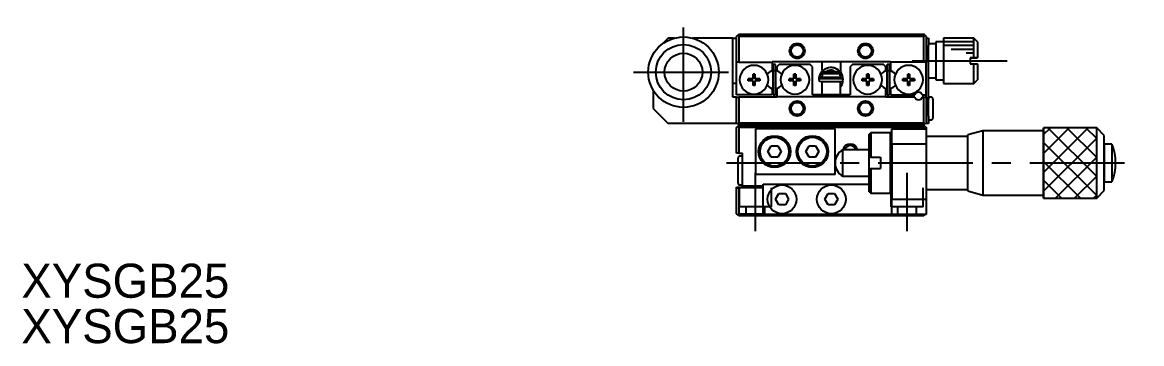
# Model space of a CAD drawing. Extents: x 128 to 393, y 4 to 157.
# Drawn here: x 128.1 to 275.7, y 3.9 to 46.3 of the extents above; entities that cross this region are included whole.
import ezdxf

# ---------------------------------------------------------------- set-up
doc = ezdxf.new("R2010")
doc.units = 0
doc.header["$LTSCALE"] = 10
doc.linetypes.add('CENTER', pattern=[2, 1.25, -0.25, 0.25, -0.25])
doc.linetypes.add('DASHED', pattern=[3.5, 2, -1.5])
doc.layers.get('0').update_dxf_attribs({"linetype": 'CONTINUOUS'})
doc.layers.add('CENTER', color=1, linetype='CENTER')
doc.styles.get("Standard").update_dxf_attribs({"font": 'FGP教科書体NT-M'})

msp = doc.modelspace()

# ---------------------------------------------------------------- linework, layer by layer
at = {"color": 7, "linetype": 'CONTINUOUS'}
for p, q in [((222.299043, 44.454739), (222.449043, 44.604739)), ((222.299043, 41.054739), (222.299043, 44.454739)), ((222.449043, 44.604739), (222.599043, 44.754739)), ((222.449043, 44.604739), (222.599043, 44.454739)), ((222.599043, 44.754739), (246.999043, 44.754739)), ((222.599043, 44.454739), (222.599043, 41.054739)), ((246.999043, 44.454739), (222.599043, 44.454739)), ((247.149043, 44.604739), (246.999043, 44.754739)), ((246.999043, 44.454739), (247.149043, 44.604739)), ((246.999043, 41.054739), (246.999043, 44.454739)), ((247.149043, 44.604739), (247.299043, 44.454739)), ((247.299043, 44.454739), (247.299043, 41.054739)), ((213.299043, 44.254739), (212.547791, 43.503487)), ((214.127505, 44.254739), (213.299043, 44.254739)), ((221.799043, 44.254739), (216.47058, 44.254739)), ((221.799043, 36.454739), (221.799043, 44.254739)), ((221.799043, 44.254739), (222.299043, 44.254739)), ((247.299043, 44.254739), (247.599043, 44.254739)), ((247.599043, 44.254739), (247.599043, 43.254739)), ((248.599043, 43.504739), (247.599043, 43.504739)), ((247.599043, 35.754739), (247.599043, 43.254739)), ((248.599043, 43.754739), (248.599043, 38.754739)), ((249.599043, 43.754739), (248.599043, 43.754739)), ((249.599043, 44.254739), (249.599043, 38.254739)), ((253.599043, 44.254739), (249.599043, 44.254739)), ((253.599043, 41.654739), (253.599043, 44.254739)), ((254.099043, 43.754739), (253.599043, 44.254739)), ((254.099043, 43.754739), (254.099043, 41.654739)), ((254.099043, 43.754739), (254.099043, 41.654739)), ((211.550294, 42.50599), (211.299043, 42.254739)), ((211.299043, 42.254739), (211.299043, 42.12592)), ((253.099043, 41.654739), (253.099043, 40.854739)), ((253.099043, 41.654739), (253.599043, 41.654739)), ((253.599043, 41.654739), (253.099043, 41.654739)), ((253.099043, 41.654739), (253.099043, 40.854739)), ((253.599043, 41.654739), (254.099043, 41.654739)), ((254.099043, 41.654739), (253.599043, 41.654739)), ((222.599043, 41.054739), (222.299043, 41.054739)), ((222.299043, 36.754739), (222.299043, 41.054739)), ((222.599043, 41.054739), (226.999043, 41.054739)), ((226.999043, 39.956205), (226.703793, 39.785742)), ((226.999043, 41.154739), (233.999043, 41.154739)), ((226.999043, 41.054739), (226.999043, 41.154739)), ((226.999043, 41.054739), (226.999043, 39.956205)), ((227.149043, 36.754739), (227.149043, 40.754739)), ((227.449043, 40.754739), (227.149043, 40.754739)), ((227.449043, 36.754739), (227.449043, 40.754739)), ((227.449043, 39.935751), (227.449043, 40.754739)), ((227.449045, 40.004739), (227.449045, 37.504739)), ((227.899043, 40.754739), (227.599043, 40.454739)), ((227.599043, 40.454739), (227.599043, 39.956205)), ((227.599043, 39.956205), (227.894293, 39.785742)), ((231.999043, 40.754739), (227.899043, 40.754739)), ((232.299043, 40.454739), (231.999043, 40.754739)), ((232.299043, 36.754739), (232.299043, 40.454739)), ((233.549043, 41.154739), (233.549043, 40.034948)), ((233.999043, 41.154739), (235.599043, 41.154739)), ((235.098311, 39.95128), (235.237096, 39.902278)), ((235.237096, 39.902278), (235.371015, 39.836378)), ((235.599043, 41.154739), (242.599043, 41.154739)), ((236.049043, 39.915985), (236.049043, 41.154739)), ((236.091103, 39.854822), (236.094154, 39.8588)), ((236.094154, 39.8588), (236.095143, 39.862127)), ((237.599043, 40.754739), (237.299043, 40.454739)), ((237.299043, 40.454739), (237.299043, 36.754739)), ((241.699043, 40.754739), (237.599043, 40.754739)), ((241.999043, 40.454739), (241.699043, 40.754739)), ((241.703793, 39.785742), (241.999043, 39.956205)), ((241.999043, 39.956205), (241.999043, 40.454739)), ((242.149043, 36.754739), (242.149043, 40.754739)), ((242.449043, 40.754739), (242.149043, 40.754739)), ((242.449043, 36.754739), (242.449043, 40.754739)), ((242.449043, 39.935751), (242.449043, 40.754739)), ((242.449045, 40.004739), (242.449045, 37.504739)), ((242.599043, 41.154739), (242.599043, 41.054739)), ((246.999043, 41.054739), (242.599043, 41.054739)), ((242.599043, 41.054739), (242.599043, 39.956205)), ((242.599043, 39.956205), (242.894293, 39.785742)), ((247.299043, 41.054739), (246.999043, 41.054739)), ((247.299043, 36.754739), (247.299043, 41.054739)), ((253.099043, 40.854739), (253.599043, 40.854739)), ((253.599043, 38.254739), (253.599043, 40.854739)), ((253.599043, 40.854739), (254.099043, 40.854739)), ((254.099043, 40.854739), (254.099043, 38.754739)), ((254.099043, 40.854739), (254.099043, 38.754739)), ((223.849043, 38.879739), (224.474043, 38.879739)), ((223.849043, 38.629739), (223.849043, 38.879739)), ((224.474043, 38.879739), (223.849043, 38.879739)), ((223.849043, 38.879739), (223.849043, 38.629739)), ((224.474043, 38.629739), (223.849043, 38.629739)), ((224.474043, 39.504739), (224.724043, 39.504739)), ((224.474043, 38.879739), (224.474043, 39.504739)), ((224.474043, 39.504739), (224.474043, 38.879739)), ((224.724043, 39.504739), (224.474043, 39.504739)), ((224.474043, 38.004739), (224.474043, 38.629739)), ((224.474043, 38.629739), (224.474043, 38.004739)), ((224.724043, 39.504739), (224.724043, 38.879739)), ((224.724043, 38.879739), (225.349043, 38.879739)), ((225.349043, 38.879739), (224.724043, 38.879739)), ((224.724043, 38.629739), (224.724043, 38.004739)), ((225.349043, 38.629739), (224.724043, 38.629739)), ((225.349043, 38.879739), (225.349043, 38.629739)), ((229.249043, 38.879739), (229.874043, 38.879739)), ((229.249043, 38.629739), (229.249043, 38.879739)), ((229.874043, 38.879739), (229.249043, 38.879739)), ((229.249043, 38.879739), (229.249043, 38.629739)), ((229.874043, 38.629739), (229.249043, 38.629739)), ((229.874043, 39.504739), (230.124043, 39.504739)), ((229.874043, 38.879739), (229.874043, 39.504739)), ((229.874043, 39.504739), (229.874043, 38.879739)), ((230.124043, 39.504739), (229.874043, 39.504739)), ((229.874043, 38.004739), (229.874043, 38.629739)), ((229.874043, 38.629739), (229.874043, 38.004739)), ((230.124043, 39.504739), (230.124043, 38.879739)), ((230.124043, 38.879739), (230.749043, 38.879739)), ((230.749043, 38.879739), (230.124043, 38.879739)), ((230.124043, 38.629739), (230.124043, 38.004739)), ((230.749043, 38.629739), (230.124043, 38.629739)), ((230.749043, 38.879739), (230.749043, 38.629739)), ((233.197607, 38.84226), (233.152251, 38.751441)), ((233.152251, 38.751441), (233.165419, 38.649251)), ((233.165419, 38.649251), (233.233569, 38.572043)), ((233.286867, 38.893565), (233.197607, 38.84226)), ((233.233569, 38.572043), (233.340673, 38.542269)), ((233.390136, 38.90448), (233.286867, 38.893565)), ((233.296058, 39.291874), (233.294574, 39.258429)), ((233.294574, 39.258429), (233.294756, 39.224951)), ((233.294756, 39.224951), (233.296606, 39.191524)), ((233.299207, 39.325205), (233.296058, 39.291874)), ((233.296606, 39.191524), (233.300118, 39.158228)), ((233.304012, 39.358338), (233.299207, 39.325205)), ((233.300118, 39.158228), (233.305283, 39.125148)), ((233.310461, 39.391193), (233.304012, 39.358338)), ((233.305283, 39.125148), (233.31209, 39.092363)), ((233.318538, 39.423687), (233.310461, 39.391193)), ((233.31209, 39.092363), (233.320521, 39.059955)), ((233.328225, 39.455742), (233.318538, 39.423687)), ((233.320521, 39.059955), (233.330556, 39.028005)), ((233.339496, 39.487277), (233.328225, 39.455742)), ((233.330556, 39.028005), (233.34217, 38.99659)), ((233.352325, 39.518216), (233.339496, 39.487277)), ((233.34217, 38.99659), (233.355334, 38.965788)), ((233.366681, 39.548481), (233.352325, 39.518216)), ((233.355334, 38.965788), (233.370017, 38.935675)), ((236.139553, 38.892019), (233.359899, 38.892019)), ((233.382526, 39.577996), (233.366681, 39.548481)), ((233.370017, 38.935675), (233.386182, 38.906326)), ((233.398877, 39.605201), (233.382526, 39.577996)), ((233.386182, 38.906326), (233.387371, 38.904297)), ((233.517776, 38.909357), (233.390136, 38.90448)), ((233.399914, 39.605705), (233.398877, 39.605201)), ((233.400953, 39.605701), (233.399914, 39.605705)), ((233.402317, 39.605488), (233.400953, 39.605701)), ((233.404002, 39.605066), (233.402317, 39.605488)), ((233.406004, 39.604436), (233.404002, 39.605066)), ((233.404603, 39.613265), (233.562813, 39.527551)), ((233.408318, 39.603599), (233.406004, 39.604436)), ((233.410941, 39.602557), (233.408318, 39.603599)), ((233.413866, 39.601313), (233.410941, 39.602557)), ((233.417086, 39.59987), (233.413866, 39.601313)), ((233.422422, 39.597353), (233.417086, 39.59987)), ((233.428372, 39.594411), (233.422422, 39.597353)), ((233.434908, 39.59106), (233.428372, 39.594411)), ((233.441997, 39.587316), (233.434908, 39.59106)), ((233.449603, 39.583196), (233.441997, 39.587316)), ((233.45769, 39.578722), (233.449603, 39.583196)), ((233.466217, 39.573916), (233.45769, 39.578722)), ((233.475143, 39.568802), (233.466217, 39.573916)), ((233.484422, 39.563404), (233.475143, 39.568802)), ((233.494009, 39.557749), (233.484422, 39.563404)), ((233.503857, 39.551866), (233.494009, 39.557749)), ((233.513917, 39.545784), (233.503857, 39.551866)), ((233.524139, 39.539532), (233.513917, 39.545784)), ((233.517776, 38.909357), (233.528918, 38.909207)), ((233.53553, 38.461446), (233.519999, 38.534117)), ((233.534472, 39.533142), (233.524139, 39.539532)), ((233.528918, 38.909207), (233.540028, 38.908102)), ((233.579043, 39.254739), (233.529043, 39.254739)), ((233.529043, 39.254739), (233.529043, 39.054739)), ((236.029043, 39.054739), (233.529043, 39.054739)), ((233.529043, 39.054739), (233.70386, 38.879921)), ((233.6062, 38.531896), (233.529043, 38.454739)), ((236.029043, 38.454739), (233.529043, 38.454739)), ((233.529043, 38.454739), (233.529043, 36.754739)), ((233.544866, 39.526645), (233.534472, 39.533142)), ((233.540028, 38.908102), (233.551044, 38.906046)), ((233.555269, 39.520073), (233.544866, 39.526645)), ((233.551044, 38.906046), (233.561907, 38.903051)), ((233.579043, 39.504792), (233.555269, 39.520073)), ((233.561907, 38.903051), (233.572556, 38.899135)), ((233.562813, 39.527551), (233.580732, 39.516069)), ((233.572556, 38.899135), (233.582934, 38.894317)), ((233.789093, 39.754739), (233.579043, 39.554739)), ((233.579043, 39.554739), (233.579043, 39.254739)), ((235.979043, 39.554739), (233.579043, 39.554739)), ((233.582934, 38.894317), (233.592984, 38.888625)), ((233.592984, 38.888625), (233.602651, 38.882089)), ((233.599043, 38.532067), (233.599043, 38.524739)), ((235.768992, 39.754739), (233.789093, 39.754739)), ((235.371015, 39.836378), (235.463362, 39.77826)), ((235.463362, 39.77826), (235.495888, 39.75491)), ((235.979043, 39.554739), (235.768992, 39.754739)), ((235.855445, 38.881141), (236.029043, 39.054739)), ((235.912097, 38.911219), (235.88647, 38.911824)), ((236.028219, 38.907872), (235.912097, 38.911219)), ((235.926008, 38.951415), (235.976992, 38.992084)), ((236.029043, 38.454739), (235.950444, 38.533338)), ((235.975248, 39.00079), (235.990315, 38.909159)), ((235.980701, 38.534141), (235.975748, 38.508234)), ((235.979043, 39.254739), (235.979043, 39.554739)), ((236.029043, 39.254739), (235.979043, 39.254739)), ((236.14358, 38.902442), (236.028219, 38.907872)), ((236.029043, 39.054739), (236.029043, 39.254739)), ((236.029043, 36.754739), (236.029043, 38.454739)), ((236.087464, 39.845552), (236.100708, 39.853871)), ((236.159026, 39.739349), (236.100431, 39.854816)), ((236.247508, 38.881398), (236.14358, 38.902442)), ((236.227113, 38.554129), (236.31367, 38.615221)), ((236.324781, 38.811958), (236.247508, 38.881398)), ((236.336027, 38.955391), (236.299041, 39.146742)), ((236.31367, 38.615221), (236.349521, 38.713302)), ((236.349521, 38.713302), (236.324781, 38.811958)), ((238.849043, 38.879739), (239.474043, 38.879739)), ((238.849043, 38.629739), (238.849043, 38.879739)), ((239.474043, 38.879739), (238.849043, 38.879739)), ((238.849043, 38.879739), (238.849043, 38.629739)), ((239.474043, 38.629739), (238.849043, 38.629739)), ((239.474043, 39.504739), (239.724043, 39.504739)), ((239.474043, 38.879739), (239.474043, 39.504739)), ((239.474043, 39.504739), (239.474043, 38.879739)), ((239.724043, 39.504739), (239.474043, 39.504739)), ((239.474043, 38.004739), (239.474043, 38.629739)), ((239.474043, 38.629739), (239.474043, 38.004739)), ((239.724043, 39.504739), (239.724043, 38.879739)), ((239.724043, 38.879739), (240.349043, 38.879739)), ((240.349043, 38.879739), (239.724043, 38.879739)), ((239.724043, 38.629739), (239.724043, 38.004739)), ((240.349043, 38.629739), (239.724043, 38.629739)), ((240.349043, 38.879739), (240.349043, 38.629739)), ((244.249043, 38.879739), (244.874043, 38.879739)), ((244.249043, 38.629739), (244.249043, 38.879739)), ((244.874043, 38.879739), (244.249043, 38.879739)), ((244.249043, 38.879739), (244.249043, 38.629739)), ((244.874043, 38.629739), (244.249043, 38.629739)), ((244.874043, 39.504739), (245.124043, 39.504739)), ((244.874043, 38.879739), (244.874043, 39.504739)), ((244.874043, 39.504739), (244.874043, 38.879739)), ((245.124043, 39.504739), (244.874043, 39.504739)), ((244.874043, 38.004739), (244.874043, 38.629739)), ((244.874043, 38.629739), (244.874043, 38.004739)), ((245.124043, 39.504739), (245.124043, 38.879739)), ((245.124043, 38.879739), (245.749043, 38.879739)), ((245.749043, 38.879739), (245.124043, 38.879739)), ((245.124043, 38.629739), (245.124043, 38.004739)), ((245.749043, 38.629739), (245.124043, 38.629739)), ((245.749043, 38.879739), (245.749043, 38.629739)), ((247.599043, 39.004739), (248.599043, 39.004739)), ((248.599043, 38.754739), (249.599043, 38.754739)), ((253.599043, 38.254739), (254.099043, 38.754739)), ((211.299043, 37.383558), (211.299043, 34.954739)), ((222.299043, 38.254739), (221.799043, 38.254739)), ((224.724043, 38.004739), (224.474043, 38.004739)), ((226.703793, 37.723736), (226.999043, 37.553273)), ((226.999043, 37.553273), (226.999043, 36.754739)), ((227.449043, 36.754739), (227.449043, 37.573726)), ((227.449045, 37.573727), (227.449045, 37.504739)), ((227.449045, 37.573727), (227.449045, 37.504739)), ((227.449045, 37.573727), (227.449045, 37.504739)), ((227.449045, 37.573727), (227.449045, 37.504739)), ((227.449045, 37.573727), (227.449045, 37.504739)), ((227.449045, 37.573727), (227.449045, 37.504739)), ((227.449045, 37.573727), (227.449045, 37.504739)), ((227.449045, 37.573727), (227.449045, 37.504739)), ((227.449045, 37.573727), (227.449045, 37.504739)), ((227.449045, 37.573727), (227.449045, 37.504739)), ((227.449045, 37.573727), (227.449045, 37.504739)), ((227.449045, 37.573727), (227.449045, 37.504739)), ((227.449045, 37.573727), (227.449045, 37.504739)), ((227.894293, 37.723736), (227.599043, 37.553273)), ((227.599043, 37.553273), (227.599043, 36.554739)), ((230.124043, 38.004739), (229.874043, 38.004739)), ((239.724043, 38.004739), (239.474043, 38.004739)), ((241.999043, 37.553273), (241.703793, 37.723736)), ((241.999043, 36.554739), (241.999043, 37.553273)), ((242.449043, 36.754739), (242.449043, 37.573726)), ((242.449045, 37.573727), (242.449045, 37.504739)), ((242.449045, 37.573727), (242.449045, 37.504739)), ((242.449045, 37.573727), (242.449045, 37.504739)), ((242.449045, 37.573727), (242.449045, 37.504739)), ((242.449045, 37.573727), (242.449045, 37.504739)), ((242.449045, 37.573727), (242.449045, 37.504739)), ((242.449045, 37.573727), (242.449045, 37.504739)), ((242.449045, 37.573727), (242.449045, 37.504739)), ((242.449045, 37.573727), (242.449045, 37.504739)), ((242.449045, 37.573727), (242.449045, 37.504739)), ((242.449045, 37.573727), (242.449045, 37.504739)), ((242.449045, 37.573727), (242.449045, 37.504739)), ((242.449045, 37.573727), (242.449045, 37.504739)), ((242.894293, 37.723736), (242.599043, 37.553273)), ((242.599043, 37.553273), (242.599043, 36.754739)), ((245.124043, 38.004739), (244.874043, 38.004739)), ((249.599043, 38.254739), (253.599043, 38.254739)), ((222.299043, 36.454739), (221.799043, 36.454739)), ((226.999043, 36.754739), (222.299043, 36.754739)), ((222.299043, 32.954739), (222.299043, 36.454739)), ((222.299043, 36.454739), (222.599043, 36.454739)), ((222.599043, 36.454739), (222.599043, 33.054739)), ((227.599043, 36.454739), (222.599043, 36.454739)), ((227.149043, 36.754739), (227.449043, 36.754739)), ((227.599043, 36.554739), (227.599043, 36.454739)), ((227.599043, 36.554739), (241.999043, 36.554739)), ((237.299043, 36.754739), (232.299043, 36.754739)), ((241.999043, 36.454739), (241.999043, 36.554739)), ((245.822073, 36.454739), (241.999043, 36.454739)), ((242.149043, 36.754739), (242.449043, 36.754739)), ((242.599043, 36.754739), (245.822073, 36.754739)), ((246.776012, 36.754739), (247.299043, 36.754739)), ((246.999043, 36.454739), (246.776012, 36.454739)), ((246.999043, 33.054739), (246.999043, 36.454739)), ((246.999043, 36.454739), (247.299043, 36.454739)), ((247.299043, 36.454739), (247.299043, 36.754739)), ((247.299043, 36.454739), (247.299043, 33.054739)), ((247.599043, 34.154739), (247.599043, 35.754739)), ((247.949043, 36.454739), (247.849043, 36.454739)), ((248.199043, 36.204739), (248.199043, 33.704739)), ((248.199043, 35.704739), (248.199043, 35.079739)), ((211.299043, 34.954739), (213.299043, 32.954739)), ((247.599043, 33.954739), (247.599043, 34.154739)), ((247.599043, 33.954739), (247.599043, 32.954739)), ((248.199043, 35.079739), (248.199043, 34.829739)), ((248.199043, 34.829739), (248.199043, 34.204739)), ((222.299043, 32.954739), (213.299043, 32.954739)), ((222.449043, 32.904739), (222.299043, 33.054739)), ((222.299043, 32.454739), (222.449043, 32.604739)), ((222.599043, 33.054739), (222.449043, 32.904739)), ((222.449043, 32.904739), (222.599043, 32.754739)), ((222.599043, 32.754739), (222.449043, 32.604739)), ((222.449043, 32.604739), (222.599043, 32.454739)), ((222.599043, 33.054739), (246.999043, 33.054739)), ((226.999043, 32.754739), (222.599043, 32.754739)), ((222.599043, 32.754739), (226.999043, 32.754739)), ((226.999043, 32.754739), (227.199043, 32.954739)), ((226.999043, 32.754739), (242.599043, 32.754739)), ((227.199043, 32.954739), (242.399043, 32.954739)), ((242.399043, 32.954739), (242.599043, 32.754739)), ((246.999043, 32.754739), (242.599043, 32.754739)), ((242.599043, 32.754739), (246.999043, 32.754739)), ((247.149043, 32.904739), (246.999043, 33.054739)), ((246.999043, 32.754739), (247.149043, 32.904739)), ((247.149043, 32.604739), (246.999043, 32.754739)), ((246.999043, 32.454739), (247.149043, 32.604739)), ((247.299043, 33.054739), (247.149043, 32.904739)), ((247.149043, 32.604739), (247.299043, 32.454739)), ((247.299043, 32.954739), (247.299043, 33.054739)), ((247.599043, 32.954739), (247.299043, 32.954739)), ((247.849043, 33.454739), (247.949043, 33.454739)), ((222.299043, 29.054739), (222.299043, 32.454739)), ((246.999043, 32.454739), (222.599043, 32.454739)), ((222.599043, 32.454739), (222.599043, 29.054739)), ((224.799043, 32.254739), (224.799043, 26.254739)), ((235.299043, 32.254739), (224.799043, 32.254739)), ((235.299043, 26.254739), (235.299043, 32.254739)), ((239.999043, 31.754739), (239.799043, 31.554739)), ((239.799043, 28.504739), (239.799043, 31.554739)), ((239.999043, 31.754739), (239.999043, 28.504739)), ((242.599043, 31.754739), (239.999043, 31.754739)), ((242.599043, 27.754739), (242.599043, 31.754739)), ((242.799043, 31.554739), (242.599043, 31.754739)), ((242.799043, 32.254739), (247.299043, 32.254739)), ((242.799043, 30.254739), (242.799043, 32.254739)), ((246.999043, 32.254739), (246.999043, 32.454739)), ((247.299043, 32.454739), (247.299043, 32.254739)), ((247.299043, 32.254739), (247.299043, 30.254739)), ((252.799043, 31.254739), (247.299043, 31.254739)), ((254.799043, 32.004739), (252.799043, 31.454739)), ((252.799043, 27.754739), (252.799043, 31.454739)), ((254.799043, 32.004739), (254.799043, 23.504739)), ((262.799043, 32.004739), (254.799043, 32.004739)), ((262.799043, 23.104739), (262.799043, 32.404739)), ((269.799043, 32.404739), (262.799043, 32.404739)), ((269.799043, 27.754739), (269.799043, 32.404739)), ((270.799043, 31.404739), (269.799043, 32.404739)), ((270.799043, 30.254739), (270.799043, 31.404739)), ((270.799043, 27.754739), (270.799043, 31.404739)), ((226.433017, 29.254739), (226.86603, 30.004739)), ((226.86603, 30.004739), (227.732056, 30.004739)), ((227.732056, 30.004739), (228.165068, 29.254739)), ((231.433017, 29.254739), (231.86603, 30.004739)), ((231.86603, 30.004739), (232.732056, 30.004739)), ((232.732056, 30.004739), (233.165068, 29.254739)), ((247.299043, 30.254739), (242.799043, 30.254739)), ((242.799043, 30.254739), (242.799043, 22.954739)), ((247.299043, 30.254739), (247.299043, 22.954739)), ((270.799043, 25.254739), (270.799043, 30.254739)), ((270.799043, 30.254739), (270.799043, 27.754739)), ((271.799043, 30.254739), (270.799043, 30.254739)), ((271.799043, 30.254739), (271.799043, 27.754739)), ((222.599043, 29.054739), (222.299043, 29.054739)), ((222.499043, 26.754739), (222.499043, 28.404739)), ((222.599043, 29.054739), (223.099043, 29.054739)), ((222.849043, 28.654739), (222.749043, 28.654739)), ((223.099043, 27.554739), (223.099043, 29.054739)), ((226.86603, 28.504739), (226.433017, 29.254739)), ((227.732056, 28.504739), (226.86603, 28.504739)), ((228.165068, 29.254739), (227.732056, 28.504739)), ((231.86603, 28.504739), (231.433017, 29.254739)), ((232.732056, 28.504739), (231.86603, 28.504739)), ((233.165068, 29.254739), (232.732056, 28.504739)), ((236.299043, 27.754739), (236.299043, 29.504739)), ((239.799043, 29.504739), (236.299043, 29.504739)), ((239.799043, 27.004598), (239.799043, 28.50488)), ((239.999043, 28.504739), (239.799043, 28.504739)), ((239.999043, 28.504739), (241.299043, 28.504739)), ((241.299043, 28.504739), (241.299043, 27.004739)), ((222.499043, 26.879739), (222.499043, 27.504739)), ((222.499043, 26.629739), (222.499043, 26.879739)), ((222.499043, 25.104739), (222.499043, 26.754739)), ((222.499043, 26.004739), (222.499043, 26.629739)), ((223.099043, 25.954739), (223.099043, 27.554739)), ((236.299043, 26.004739), (236.299043, 27.754739)), ((239.799043, 23.954739), (239.799043, 27.004739)), ((239.799043, 27.004739), (239.999043, 27.004739)), ((239.999043, 27.004739), (239.999043, 23.754739)), ((239.999043, 27.004739), (241.299043, 27.004739)), ((242.599043, 23.754739), (242.599043, 27.754739)), ((252.799043, 24.054739), (252.799043, 27.754739)), ((269.799043, 23.104739), (269.799043, 27.754739)), ((270.799043, 24.104739), (270.799043, 27.754739)), ((270.799043, 27.754739), (270.799043, 25.254739)), ((271.799043, 27.754739), (271.799043, 25.254739)), ((223.099043, 24.754739), (223.099043, 25.954739)), ((235.299043, 26.254739), (224.799043, 26.254739)), ((236.299043, 26.004739), (239.799043, 26.004739)), ((270.799043, 24.104739), (270.799043, 25.254739)), ((270.799043, 25.254739), (271.799043, 25.254739)), ((222.299043, 24.554739), (223.099043, 24.554739)), ((222.299043, 24.454739), (222.299043, 24.554739)), ((222.299043, 21.054739), (222.299043, 24.454739)), ((222.299043, 24.454739), (222.599043, 24.454739)), ((222.599043, 24.454739), (222.599043, 21.054739)), ((225.799043, 24.454739), (222.599043, 24.454739)), ((222.749043, 24.854739), (222.849043, 24.854739)), ((223.099043, 24.754739), (225.799043, 24.754739)), ((223.099043, 24.554739), (223.099043, 24.754739)), ((225.799043, 24.954739), (239.799043, 24.954739)), ((225.799043, 20.954739), (225.799043, 24.954739)), ((227.433017, 22.954739), (227.86603, 23.704739)), ((227.86603, 23.704739), (228.732056, 23.704739)), ((228.732056, 23.704739), (229.165068, 22.954739)), ((233.933017, 22.954739), (234.36603, 23.704739)), ((234.36603, 23.704739), (235.232056, 23.704739)), ((235.232056, 23.704739), (235.665068, 22.954739)), ((239.799043, 23.954739), (239.999043, 23.754739)), ((239.999043, 23.754739), (242.599043, 23.754739)), ((242.599043, 23.754739), (242.799043, 23.954739)), ((247.299043, 24.254739), (252.799043, 24.254739)), ((252.799043, 24.054739), (254.799043, 23.504739)), ((269.799043, 23.104739), (270.799043, 24.104739)), ((227.86603, 22.204739), (227.433017, 22.954739)), ((228.732056, 22.204739), (227.86603, 22.204739)), ((229.165068, 22.954739), (228.732056, 22.204739)), ((234.36603, 22.204739), (233.933017, 22.954739)), ((235.232056, 22.204739), (234.36603, 22.204739)), ((235.665068, 22.954739), (235.232056, 22.204739)), ((242.799043, 22.954739), (247.299043, 22.954739)), ((242.799043, 20.954739), (242.799043, 22.954739)), ((247.299043, 22.954739), (247.299043, 20.954739)), ((254.799043, 23.504739), (262.799043, 23.504739)), ((262.799043, 23.104739), (269.799043, 23.104739)), ((222.449043, 20.904739), (222.299043, 21.054739)), ((222.599043, 21.054739), (222.449043, 20.904739)), ((222.599043, 20.754739), (222.449043, 20.904739)), ((222.599043, 21.054739), (225.799043, 21.054739)), ((246.999043, 20.754739), (222.599043, 20.754739)), ((242.799043, 20.954739), (225.799043, 20.954739)), ((247.299043, 20.954739), (242.799043, 20.954739)), ((247.149043, 20.904739), (246.999043, 20.754739)), ((247.149043, 20.904739), (247.099043, 20.954739)), ((247.199043, 20.954739), (247.149043, 20.904739))]:
    msp.add_line(p, q, dxfattribs=at)
at = {"color": 3, "linetype": 'CONTINUOUS'}
for p, q in [((253.599043, 43.754739), (249.599043, 43.754739)), ((253.599043, 43.254739), (249.599043, 43.254739)), ((253.599043, 42.754739), (250.599043, 42.754739)), ((253.599043, 42.254739), (252.599043, 42.254739)), ((262.799043, 31.518347), (263.685435, 32.404739)), ((262.799043, 29.018347), (266.185435, 32.404739)), ((262.799043, 26.518347), (268.685435, 32.404739)), ((262.799043, 24.018347), (269.799043, 31.018347)), ((263.366479, 32.404739), (269.799043, 25.972175)), ((265.866479, 32.404739), (269.799043, 28.472175)), ((268.366479, 32.404739), (269.799043, 30.972175)), ((262.799043, 30.472175), (269.799043, 23.472175)), ((264.385435, 23.104739), (269.799043, 28.518347)), ((262.799043, 27.972175), (267.666479, 23.104739)), ((262.799043, 25.472175), (265.166479, 23.104739)), ((266.885435, 23.104739), (269.799043, 26.018347)), ((269.385435, 23.104739), (269.799043, 23.518347))]:
    msp.add_line(p, q, dxfattribs=at)
at = {"color": 3, "linetype": 'DASHED'}
for p, q in [((269.799043, 32.404739), (262.799043, 32.404739)), ((262.799043, 32.404739), (262.799043, 23.104739)), ((269.799043, 23.104739), (269.799043, 32.404739)), ((222.699043, 21.954739), (222.699043, 24.454739)), ((226.899043, 21.954739), (226.899043, 24.454739)), ((242.699043, 21.954739), (242.699043, 24.454739)), ((246.899043, 21.954739), (246.899043, 24.454739)), ((262.799043, 23.104739), (269.799043, 23.104739)), ((226.899043, 21.954739), (222.699043, 21.954739)), ((223.549043, 20.754739), (223.549043, 21.954739)), ((226.049043, 20.754739), (226.049043, 21.954739)), ((246.899043, 21.954739), (242.699043, 21.954739)), ((243.549043, 20.754739), (243.549043, 21.954739)), ((246.049043, 20.754739), (246.049043, 21.954739))]:
    msp.add_line(p, q, dxfattribs=at)
at = {"color": 7, "linetype": 'CONTINUOUS'}
for centre, radius in [((215.299043, 39.754739), 4.65), ((215.299043, 39.754739), 3.65), ((230.299043, 42.554739), 0.8), ((239.299043, 42.554739), 0.8), ((215.299043, 39.754739), 2.5), ((230.299043, 34.954739), 0.8), ((239.299043, 34.954739), 0.8), ((227.299043, 29.254739), 2.1), ((227.299043, 29.254739), 1.9), ((232.299043, 29.254739), 2.1), ((232.299043, 29.254739), 1.9), ((228.299043, 22.954739), 1.9), ((234.799043, 22.954739), 1.9)]:
    msp.add_circle(centre, radius, dxfattribs=at)
at = {"color": 3, "linetype": 'CONTINUOUS'}
for centre in [(230.299043, 42.554739), (239.299043, 42.554739), (230.299043, 34.954739), (239.299043, 34.954739)]:
    msp.add_circle(centre, 1, dxfattribs=at)
at = {"color": 7, "linetype": 'CONTINUOUS'}
for centre, radius, start, end in [((224.599043, 38.754739), 1.9, 0, 270), ((227.299044, 38.754739), 1.1905, 97.238356, 120), ((227.299044, 38.754739), 1.1905, 60.000042, 97.238356), ((229.999043, 38.754739), 1.9, 0, 270), ((234.750599, 38.764498), 1.598393, 0.536816, 148.370163), ((234.750625, 38.750858), 1.598458, 359.611466, 147.357013), ((234.751287, 38.751016), 1.249297, 95.7641604, 126.52943054), ((234.752398, 38.759595), 1.240874, 73.81344626, 95.85498982), ((239.599043, 38.754739), 1.9, 0, 270), ((242.299044, 38.754739), 1.1905, 97.238411, 120), ((242.299044, 38.754739), 1.1905, 60.000042, 97.238411), ((244.999043, 38.754739), 1.9, 0, 270), ((224.599043, 38.754739), 1.9, 270, 0), ((227.391183, 38.663739), 1.32, 135.034999, 141.739912), ((227.299044, 38.754739), 1.1905, 135.000034, 142.457024), ((227.299043, 38.754739), 1.1905, 120, 135), ((227.299043, 38.754739), 1.1905, 45, 60), ((227.206903, 38.663739), 1.32, 38.260088, 44.965001), ((227.299044, 38.754739), 1.1905, 37.543078, 44.642946), ((229.999043, 38.754739), 1.9, 270, 0), ((234.759342, 38.758677), 1.608889, 148.356938, 180.616493), ((234.619626, 78.526865), 40.005045, 268.16795372, 272.30288518), ((234.74765, 38.755745), 1.601567, 323.152208, 357.922405), ((239.599043, 38.754739), 1.9, 270, 0), ((242.391183, 38.663739), 1.32, 135.034999, 141.739912), ((242.299044, 38.754739), 1.1905, 135.000034, 142.457024), ((242.299043, 38.754739), 1.1905, 120, 135), ((242.299043, 38.754739), 1.1905, 45, 60), ((242.206903, 38.663739), 1.32, 38.260088, 44.965001), ((242.299044, 38.754739), 1.1905, 37.543078, 44.642946), ((244.999043, 38.754739), 1.9, 270, 0), ((227.391183, 38.845739), 1.32, 218.260088, 224.965001), ((227.299044, 38.754739), 1.1905, 217.542976, 224.643568), ((227.299043, 38.754739), 1.1905, 225, 240), ((227.299044, 38.754739), 1.1905, 240, 262.761644), ((227.299044, 38.754739), 1.1905, 277.238411, 300), ((227.299043, 38.754739), 1.1905, 300, 315), ((227.299044, 38.754739), 1.1905, 314.999966, 322.456922), ((227.206903, 38.845739), 1.32, 315.034999, 321.739912), ((242.391183, 38.845739), 1.32, 218.260088, 224.965001), ((242.299044, 38.754739), 1.1905, 217.542976, 224.643568), ((242.299043, 38.754739), 1.1905, 225, 240), ((242.299044, 38.754739), 1.1905, 239.999958, 262.761641), ((242.299044, 38.754739), 1.1905, 277.238411, 300), ((242.299043, 38.754739), 1.1905, 300, 315), ((242.299044, 38.754739), 1.1905, 314.999966, 322.456922), ((242.206903, 38.845739), 1.32, 315.034999, 321.739912), ((246.299043, 36.604739), 0.5, 17.457603, 162.542397), ((246.299043, 36.604739), 0.5, 197.457603, 342.542397), ((247.849043, 36.204739), 0.25, 90, 180), ((247.949043, 36.204739), 0.25, 0, 90), ((247.849043, 33.704739), 0.25, 180, 270), ((247.949043, 33.704739), 0.25, 270, 0), ((237.299043, 29.254739), 0.8, 18.209957, 161.790043), ((265.799043, 27.754739), 6.5, 0, 22.619865), ((222.749043, 28.404739), 0.25, 90, 180), ((222.849043, 28.404739), 0.25, 0, 90), ((237.330293, 27.754739), 2.03125, 120.510237, 180), ((237.330293, 27.754739), 2.03125, 180, 239.489763), ((265.799043, 27.754739), 6.5, 337.380135, 0), ((222.749043, 25.104739), 0.25, 180, 270), ((222.849043, 25.104739), 0.25, 270, 0)]:
    msp.add_arc(centre, radius, start, end, dxfattribs=at)
at = {"color": 3, "linetype": 'CONTINUOUS'}
for start, end in [(90, 165.522488), (14.477512, 90)]:
    msp.add_arc((237.299043, 29.254739), 1, start, end, dxfattribs=at)
at = {"layer": 'CENTER', "color": 1, "linetype": 'CENTER'}
for p, q in [((215.299043, 33.174739), (215.299043, 46.334739)), ((245.474043, 41.254739), (259.224043, 41.254739)), ((208.719043, 39.754739), (221.879043, 39.754739)), ((220.974043, 27.754739), (275.724043, 27.754739)), ((224.799043, 18.754739), (224.799043, 26.454739)), ((244.799043, 18.754739), (244.799043, 26.454739))]:
    msp.add_line(p, q, dxfattribs=at)

# ---------------------------------------------------------------- texts
at = {"color": 7}
for p in [(127.966768, 9.950733), (127.966768, 3.950733)]:
    msp.add_text('XYSGB25', height=4.5, dxfattribs=at).set_placement(p)

doc.saveas('drawing.dxf')
